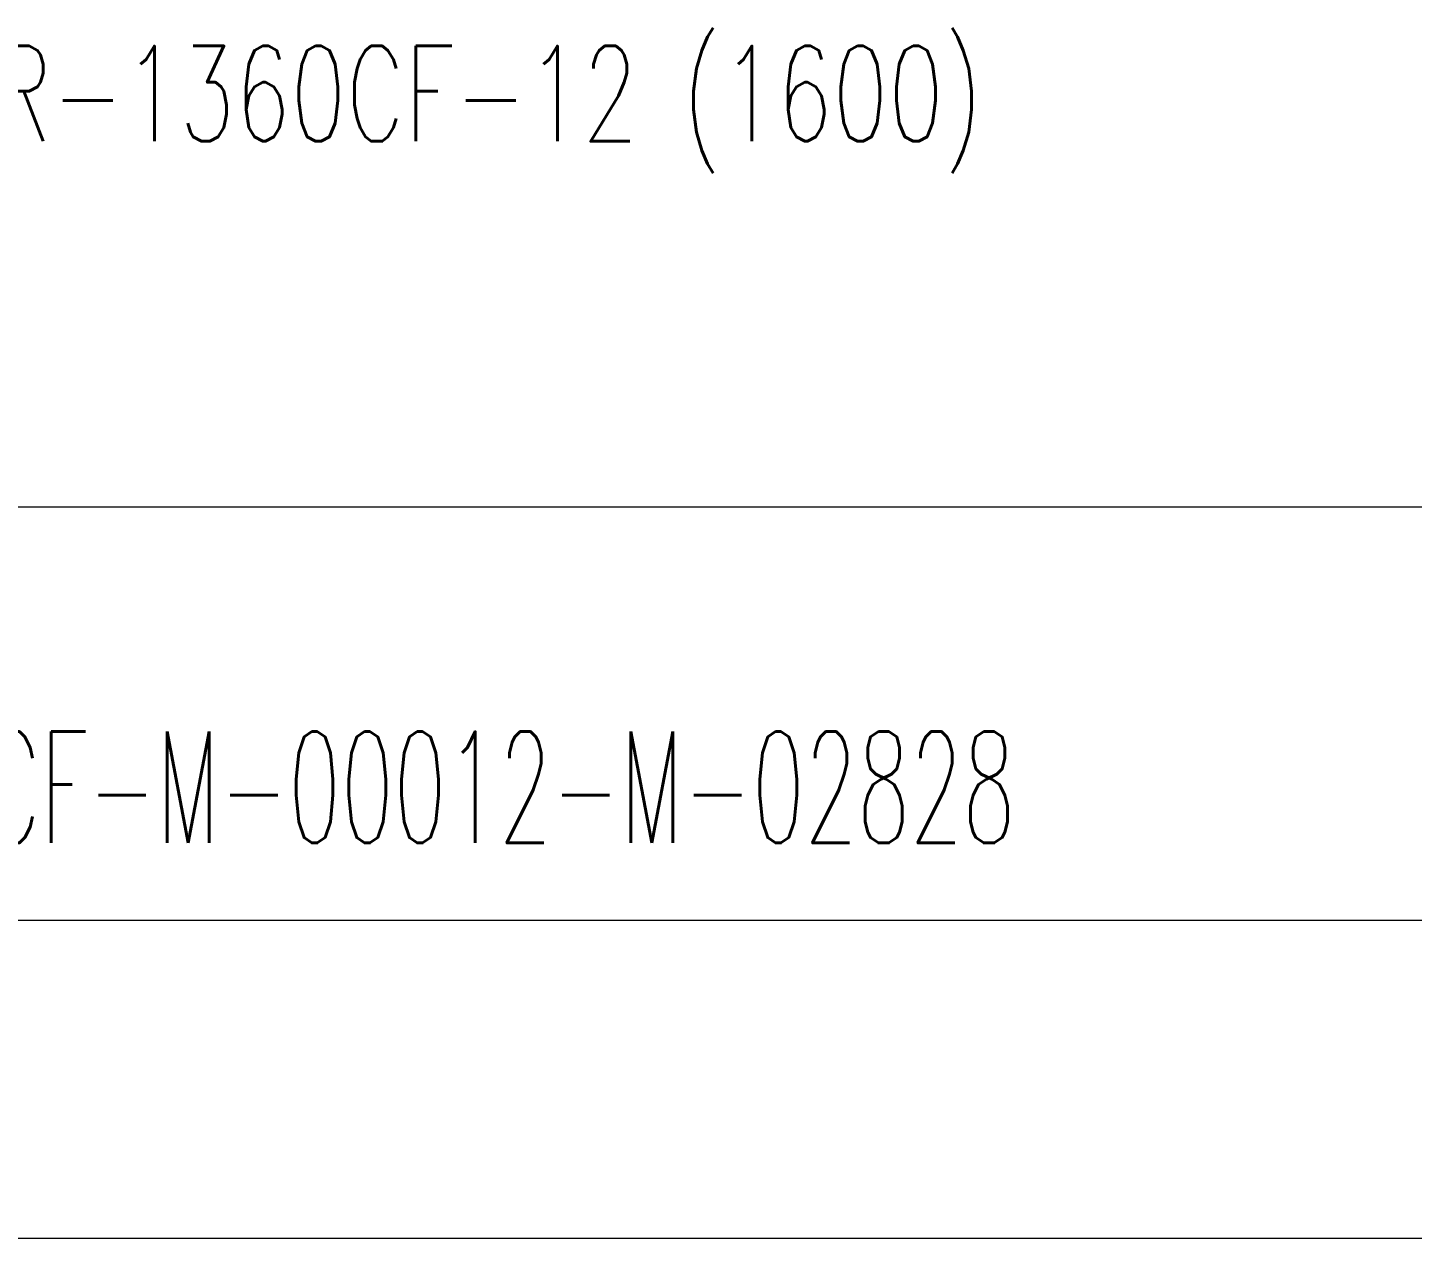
# Model space of a CAD drawing. Header units: millimetres. Extents: x -753 to 90, y 56274 to 56868.
# Drawn here: x -45.18 to -1.62, y 56273.71 to 56311.79 of the extents above; entities that cross this region are included whole.
import ezdxf

# ---------------------------------------------------------------- set-up
doc = ezdxf.new("R2010")
doc.units = ezdxf.units.MM
doc.linetypes.add('XKITLINE00', pattern=[0])
doc.layers.add('Outro tipo de objeto', color=7, linetype='Continuous', lineweight=0)
doc.styles.add('ROMANS', font='romans__.ttf')

msp = doc.modelspace()

# ---------------------------------------------------------------- linework, layer by layer
at = {"layer": 'Outro tipo de objeto', "color": 5, "linetype": 'XKITLINE00', "lineweight": 0}
msp.add_line((-94.514, 56296.714), (80.487, 56296.714), dxfattribs=at)
at = {"layer": 'Outro tipo de objeto', "color": 6, "linetype": 'XKITLINE00', "lineweight": 0}
msp.add_line((-725.518, 56283.714), (80.487, 56283.714), dxfattribs=at)
at = {"layer": 'Outro tipo de objeto', "color": 7, "linetype": 'XKITLINE00', "lineweight": 0}
msp.add_line((-750.518, 56273.714), (90.487, 56273.714), dxfattribs=at)

# ---------------------------------------------------------------- texts
at = {"layer": 'Outro tipo de objeto', "color": 5, "style": 'ROMANS'}
for s, height, width, p in [('TRANSPORTADOR DE CORREIA - TR-1360CF-12 (1600)', 3, 0.68, (-93.035, 56308.214)), ('SB-DF-0000CF-M-00012-M-02828', 3.5, 0.5525, (-64.081, 56286.148))]:
    msp.add_text(s, height=height, dxfattribs=dict(at, width=width)).set_placement(p)

doc.saveas('drawing.dxf')
